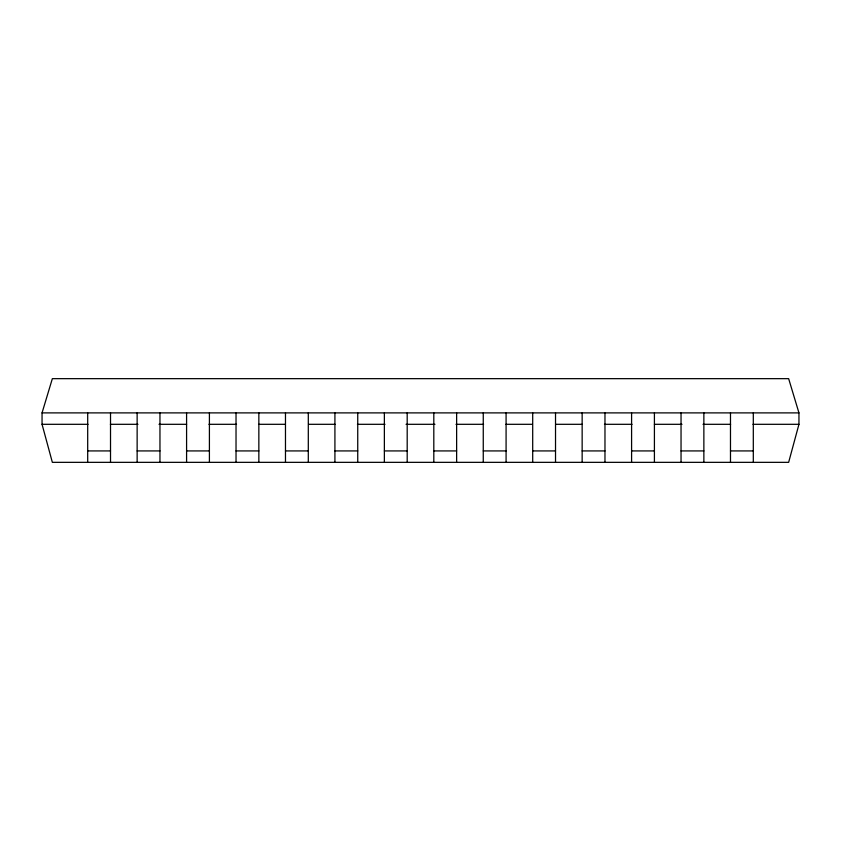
<?xml version="1.0" encoding="UTF-8"?>
<svg xmlns="http://www.w3.org/2000/svg" width="841" height="841" viewBox="0 0 841 841"><rect width="100%" height="100%" fill="white"/><g stroke="black" fill="none" stroke-linecap="round" stroke-linejoin="round"><path stroke-width="1.26" d="M798.95 424.306L788.648 462.34L52.352 462.34L42.05 424.306L42.05 412.889L52.352 378.66L788.648 378.66L798.95 412.889L798.95 424.306L752.958 424.306M42.05 412.889L798.95 412.889M42.05 424.306L88.042 424.306M110.381 424.306L137.977 424.306M159.002 424.306L186.597 424.306M208.936 424.306L236.531 424.306M258.87 424.306L285.152 424.306M308.805 424.306L335.086 424.306M357.425 424.306L385.02 424.306M406.045 424.306L434.955 424.306M455.98 424.306L483.575 424.306M505.914 424.306L532.195 424.306M555.848 424.306L582.13 424.306M604.469 424.306L632.064 424.306M654.403 424.306L681.998 424.306M703.023 424.306L730.619 424.306M87.695 450.923L110.518 450.923M137.136 450.923L159.958 450.923M186.586 450.923L209.409 450.923M236.027 450.923L258.849 450.923M285.477 450.923L308.3 450.923M334.918 450.923L357.74 450.923M384.369 450.923L407.191 450.923M433.809 450.923L456.631 450.923M483.26 450.923L506.082 450.923M532.7 450.923L555.523 450.923M582.151 450.923L604.973 450.923M631.591 450.923L654.414 450.923M681.042 450.923L703.864 450.923M730.482 450.923L753.305 450.923M753.305 412.889L753.305 462.34M730.482 412.889L730.482 462.34M703.864 412.889L703.864 462.34M681.042 412.889L681.042 462.34M654.414 412.889L654.414 462.34M631.591 412.889L631.591 462.34M604.973 412.889L604.973 462.34M582.151 412.889L582.151 462.34M555.523 412.889L555.523 462.34M532.7 412.889L532.7 462.34M506.082 412.889L506.082 462.34M483.26 412.889L483.26 462.34M456.631 412.889L456.631 462.34M433.809 412.889L433.809 462.34M407.191 412.889L407.191 462.34M384.369 412.889L384.369 462.34M357.74 412.889L357.74 462.34M334.918 412.889L334.918 462.34M308.3 412.889L308.3 462.34M285.477 412.889L285.477 462.34M258.849 412.889L258.849 462.34M236.027 412.889L236.027 462.34M209.409 412.889L209.409 462.34M186.586 412.889L186.586 462.34M159.958 412.889L159.958 462.34M137.136 412.889L137.136 462.34M110.518 412.889L110.518 462.34M87.695 412.889L87.695 462.34"/></g></svg>
